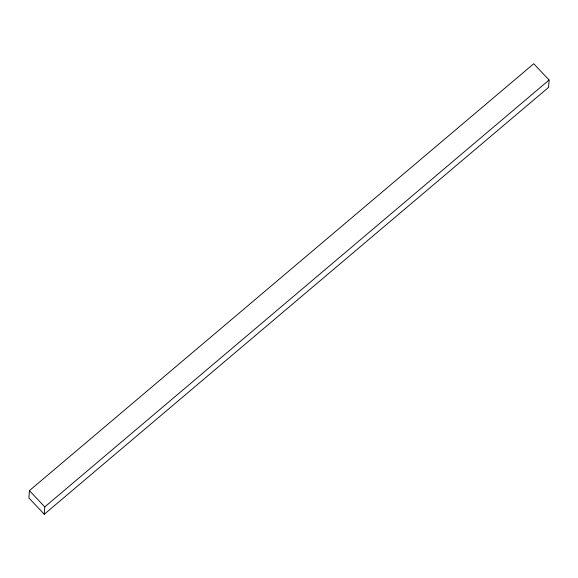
<?xml version="1.0" encoding="UTF-8"?>
<svg xmlns="http://www.w3.org/2000/svg" width="578" height="578" viewBox="0 0 578 578"><rect width="100%" height="100%" fill="white"/><g stroke="black" fill="none" stroke-linecap="round" stroke-linejoin="round"><path stroke-width="0.87" d="M29.413 490.635L28.9 497.983L44.26 514.254L548.587 87.365L549.1 80.017L533.74 63.746L29.413 490.635L44.773 506.906L44.26 514.254M44.773 506.906L549.1 80.017"/></g></svg>
